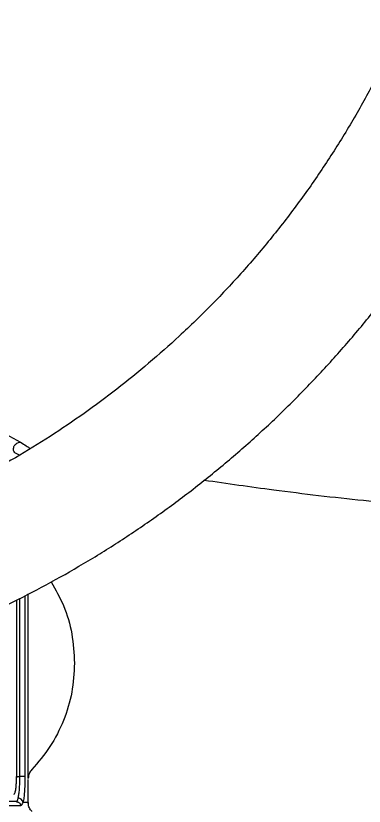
# Model space of a CAD drawing. Header units: millimetres. Extents: x 5659 to 7608, y 3628 to 5007.
# Drawn here: x 6555.9 to 6611.3, y 3825.2 to 3950.8 of the extents above; entities that cross this region are included whole.
import ezdxf

# ---------------------------------------------------------------- set-up
doc = ezdxf.new("R2010")
doc.units = ezdxf.units.MM

msp = doc.modelspace()

# ---------------------------------------------------------------- linework, layer by layer
at = {"color": 7, "linetype": 'Continuous', "lineweight": 25}
for p, q in [((6554.301, 3884.34), (6556.614, 3883.034)), ((6556.435, 3880.966), (6555.729, 3881.357)), ((6557.319, 3858.653), (6557.322, 3829.916)), ((6557.851, 3829.621), (6557.851, 3858.927)), ((6556.029, 3831.09), (6556.03, 3857.991)), ((6556.454, 3858.209), (6556.457, 3829.917)), ((6555.961, 3828.77), (6555.996, 3829.926)), ((6555.996, 3829.929), (6556.457, 3829.917)), ((6556.457, 3829.917), (6556.457, 3829.914)), ((6557.851, 3825.777), (6557.851, 3829.446)), ((6555.926, 3825.926), (6555.39, 3825.94))]:
    msp.add_line(p, q, dxfattribs=at)
for centre, radius, start, end in [((6556.677, 3627.678), 202.239, 89.81736, 90.06236), ((6556.203, 3825.668), 0.82, 9.37715, 90.02851), ((6557.256, 3819.742), 6.064, 84.36423, 92.3073)]:
    msp.add_arc(centre, radius, start, end, dxfattribs=at)
for points, knots in [([(6479.419, 3839.983), (6481.979, 3840.008), (6485.56, 3840.043), (6490.829, 3840.322), (6495.293, 3840.657), (6500.609, 3841.223), (6506.178, 3841.996), (6511.992, 3843.006), (6517.963, 3844.262), (6524.039, 3845.773), (6530.177, 3847.543), (6536.342, 3849.578), (6542.506, 3851.877), (6548.643, 3854.442), (6554.731, 3857.273), (6560.75, 3860.366), (6566.683, 3863.721), (6572.512, 3867.333), (6578.222, 3871.199), (6583.797, 3875.313), (6589.225, 3879.67), (6594.49, 3884.264), (6599.582, 3889.089), (6604.487, 3894.137), (6609.193, 3899.4), (6613.691, 3904.87), (6617.969, 3910.538), (6622.018, 3916.395), (6625.828, 3922.432), (6629.389, 3928.637), (6632.695, 3935.002), (6635.735, 3941.515), (6638.505, 3948.164), (6640.995, 3954.938), (6643.2, 3961.826), (6645.115, 3968.815), (6646.734, 3975.892), (6648.051, 3983.046), (6649.064, 3990.263), (6649.769, 3997.53), (6650.162, 4004.834), (6650.241, 4012.162), (6650.004, 4019.5), (6649.449, 4026.835), (6648.577, 4034.153), (6647.387, 4041.44), (6645.879, 4048.682), (6644.054, 4055.867), (6641.913, 4062.98), (6639.459, 4070.007), (6636.695, 4076.936), (6633.622, 4083.752), (6630.245, 4090.443), (6626.567, 4096.995), (6622.594, 4103.395), (6618.329, 4109.63), (6613.777, 4115.688), (6608.945, 4121.556), (6603.838, 4127.223), (6598.462, 4132.675), (6593.015, 4137.723), (6587.542, 4142.375), (6582.083, 4146.645), (6576.458, 4150.687), (6570.677, 4154.495), (6564.75, 4158.064), (6558.687, 4161.386), (6552.501, 4164.456), (6546.205, 4167.269), (6539.811, 4169.821), (6533.336, 4172.107), (6526.798, 4174.124), (6520.223, 4175.866), (6513.65, 4177.331), (6507.157, 4178.513), (6500.867, 4179.41), (6495.343, 4179.993), (6490.461, 4180.361), (6485.636, 4180.6), (6479.662, 4180.718), (6474.145, 4180.607), (6468.876, 4180.335), (6464.412, 4179.998), (6459.096, 4179.433), (6453.527, 4178.66), (6447.713, 4177.65), (6441.742, 4176.393), (6435.666, 4174.883), (6429.528, 4173.112), (6423.363, 4171.078), (6417.199, 4168.778), (6411.062, 4166.213), (6404.974, 4163.383), (6398.955, 4160.289), (6393.022, 4156.934), (6387.193, 4153.322), (6381.483, 4149.457), (6375.907, 4145.343), (6370.48, 4140.985), (6365.214, 4136.391), (6360.123, 4131.567), (6355.218, 4126.519), (6350.511, 4121.256), (6346.014, 4115.786), (6341.735, 4110.118), (6337.687, 4104.261), (6333.877, 4098.224), (6330.315, 4092.018), (6327.011, 4085.653), (6323.968, 4079.141), (6321.206, 4072.49), (6318.869, 4066.208), (6317.59, 4062.103), (6317.027, 4060.294)], [0, 0, 0, 0, 0.0102074, 0.014274, 0.021037, 0.0280561, 0.0355867, 0.0434511, 0.0515783, 0.0599113, 0.0684099, 0.0770439, 0.085791, 0.0946336, 0.1035582, 0.112554, 0.1216124, 0.1307262, 0.1398897, 0.1490979, 0.1583469, 0.1676331, 0.1769537, 0.1863062, 0.1956884, 0.2050985, 0.2145348, 0.2239961, 0.233481, 0.2429885, 0.2525178, 0.262068, 0.2716385, 0.2812287, 0.2908382, 0.3004664, 0.3101132, 0.3197782, 0.3294613, 0.3391624, 0.3488814, 0.3586183, 0.3683733, 0.3781464, 0.387938, 0.3977483, 0.4075776, 0.4174265, 0.4272956, 0.4371854, 0.4470968, 0.4570307, 0.4669882, 0.4769704, 0.486979, 0.4970156, 0.5070822, 0.5171812, 0.5273154, 0.5374882, 0.5477037, 0.5569145, 0.5661226, 0.5753266, 0.5845258, 0.5937191, 0.6029052, 0.6120821, 0.6212471, 0.6303962, 0.6395236, 0.6486197, 0.6576679, 0.6666375, 0.6754633, 0.6839789, 0.6919633, 0.6976055, 0.7035012, 0.7112199, 0.7214273, 0.7254939, 0.7322569, 0.739276, 0.7468066, 0.754671, 0.7627982, 0.7711312, 0.7796298, 0.7882638, 0.7970109, 0.8058535, 0.8147781, 0.8237739, 0.8328323, 0.8419461, 0.8511096, 0.8603178, 0.8695668, 0.878853, 0.8881736, 0.8975261, 0.9069083, 0.9163184, 0.9257547, 0.935216, 0.9447009, 0.9542084, 0.9637377, 0.9732879, 0.9828584, 0.9924486, 1, 1, 1, 1]), ([(6624.149, 3968.255), (6623.848, 3967.193), (6622.912, 3963.889), (6621.005, 3958.437), (6618.447, 3951.91), (6615.562, 3945.498), (6612.377, 3939.21), (6608.889, 3933.062), (6605.104, 3927.066), (6601.027, 3921.237), (6596.664, 3915.588), (6592.02, 3910.132), (6587.101, 3904.883), (6582.092, 3900.026), (6577.037, 3895.555), (6571.979, 3891.456), (6566.751, 3887.583), (6561.364, 3883.941), (6555.828, 3880.538), (6550.155, 3877.379), (6544.358, 3874.472), (6538.45, 3871.822), (6532.447, 3869.433), (6526.364, 3867.31), (6520.224, 3865.458), (6514.057, 3863.88), (6507.913, 3862.581), (6501.904, 3861.569), (6496.337, 3860.858), (6491.492, 3860.412), (6487.022, 3860.135), (6483.117, 3859.997), (6480.518, 3859.987), (6479.47, 3859.983)], [0, 0, 0, 0, 0.0170783, 0.0531439, 0.089298, 0.1255445, 0.1618882, 0.1983346, 0.2348901, 0.2715626, 0.3083611, 0.3452967, 0.3823824, 0.4196345, 0.4532144, 0.4867833, 0.5203362, 0.5538698, 0.5873798, 0.6208602, 0.654303, 0.6876965, 0.7210233, 0.7542563, 0.7873511, 0.8202281, 0.8527303, 0.8844984, 0.9144909, 0.939551, 0.9597807, 0.9837802, 1, 1, 1, 1]), ([(6555.729, 3881.357), (6555.671, 3881.437), (6555.553, 3881.598), (6555.489, 3881.904), (6555.514, 3882.206), (6555.618, 3882.482), (6555.787, 3882.723), (6556.023, 3882.916), (6556.312, 3883.039), (6556.513, 3883.036), (6556.614, 3883.034)], [0, 0, 0, 0, 0.1309063, 0.2619929, 0.3866448, 0.5, 0.6133552, 0.7380071, 0.8690937, 1, 1, 1, 1]), ([(6556.614, 3883.034), (6556.934, 3882.84), (6557.612, 3882.432), (6557.969, 3882.165), (6558.158, 3882.025)], [0, 0, 0, 0, 0.4730459, 1, 1, 1, 1]), ([(6585.858, 3877.028), (6589.54, 3876.503), (6597.976, 3875.298), (6608.734, 3874.026), (6615.816, 3873.376), (6618.116, 3873.165)], [0, 0, 0, 0, 0.34342, 0.7867455, 1, 1, 1, 1]), ([(6561.499, 3860.842), (6562.195, 3859.609), (6563.658, 3857.019), (6564.943, 3852.619), (6565.122, 3849.505), (6565.212, 3847.949)], [0, 0, 0, 0, 0.3122146, 0.6561073, 1, 1, 1, 1]), ([(6555.576, 3827.09), (6555.627, 3827.127), (6555.729, 3827.2), (6555.855, 3827.77), (6555.952, 3828.637), (6556.016, 3829.785), (6556.025, 3830.65), (6556.029, 3831.09)], [0, 0, 0, 0, 0.1846704, 0.3699995, 0.5658569, 0.7794508, 1, 1, 1, 1]), ([(6558.408, 3831.008), (6558.272, 3830.835), (6558.045, 3830.547), (6557.879, 3830.057), (6557.861, 3829.766), (6557.851, 3829.621)], [0, 0, 0, 0, 0.4297583, 0.7147964, 1, 1, 1, 1]), ([(6556.457, 3829.914), (6556.455, 3829.548), (6556.452, 3828.859), (6556.404, 3827.892), (6556.327, 3827.07), (6556.243, 3826.677), (6556.202, 3826.488)], [0, 0, 0, 0, 0.2660658, 0.5004545, 0.7602758, 1, 1, 1, 1]), ([(6557.322, 3829.916), (6557.317, 3829.46), (6557.309, 3828.606), (6557.247, 3827.473), (6557.155, 3826.502), (6557.061, 3826.044), (6557.012, 3825.802)], [0, 0, 0, 0, 0.2747244, 0.5156261, 0.7443937, 1, 1, 1, 1]), ([(6555.926, 3825.926), (6555.202, 3825.93), (6553.752, 3825.939), (6549.961, 3825.952), (6545.063, 3825.964), (6539.023, 3825.975), (6531.975, 3825.985), (6524.032, 3825.993), (6515.332, 3826), (6506.025, 3826.005), (6496.268, 3826.008), (6486.234, 3826.01), (6476.074, 3826.009), (6469.385, 3826.008), (6466.041, 3826.007)], [0, 0, 0, 0, 0.0833334, 0.1666669, 0.2500003, 0.3333336, 0.416667, 0.5000004, 0.5833337, 0.666667, 0.7500003, 0.8333335, 0.9166668, 1, 1, 1, 1]), ([(6556.202, 3826.488), (6556.181, 3826.401), (6556.144, 3826.252), (6556.11, 3826.135), (6556.092, 3826.085), (6556.087, 3826.072), (6556.085, 3826.068), (6556.047, 3825.973), (6555.987, 3825.949), (6555.926, 3825.926)], [0, 0, 0, 0, 0.252941, 0.4352638, 0.4837489, 0.4973143, 0.5014275, 0.5037612, 1, 1, 1, 1]), ([(6465.911, 3825.418), (6468.935, 3825.419), (6474.972, 3825.421), (6484.125, 3825.421), (6493.167, 3825.42), (6501.994, 3825.416), (6510.487, 3825.412), (6517.331, 3825.407), (6522.788, 3825.402), (6527.141, 3825.397), (6531.599, 3825.391), (6536.077, 3825.385), (6540.211, 3825.378), (6543.952, 3825.37), (6547.27, 3825.362), (6550.305, 3825.353), (6552.957, 3825.343), (6555.192, 3825.332), (6556.17, 3825.325), (6556.669, 3825.321)], [0, 0, 0, 0, 0.0746907, 0.14906235, 0.22311481, 0.29684794, 0.37026161, 0.4433557, 0.48324282, 0.52663636, 0.57353589, 0.62394096, 0.67785107, 0.72545812, 0.77549931, 0.82797438, 0.88288304, 0.94022502, 1, 1, 1, 1]), ([(6555.926, 3825.926), (6556.009, 3825.922), (6556.102, 3825.918), (6556.181, 3825.873), (6556.189, 3825.868)], [0, 0, 0, 0, 0.8911651, 1, 1, 1, 1]), ([(6556.189, 3825.868), (6556.259, 3825.835), (6556.409, 3825.764), (6556.582, 3825.569), (6556.641, 3825.402), (6556.669, 3825.321)], [0, 0, 0, 0, 0.3065264, 0.659337, 1, 1, 1, 1]), ([(6556.669, 3825.321), (6556.744, 3825.346), (6556.872, 3825.389), (6556.97, 3825.679), (6557.012, 3825.802)], [0, 0, 0, 0, 0.5788091, 1, 1, 1, 1]), ([(6558.42, 3824.386), (6558.413, 3824.391), (6558.24, 3824.527), (6558.016, 3824.951), (6557.823, 3825.438), (6557.867, 3825.721), (6557.874, 3825.766)], [0, 0, 0, 0, 0.0173125, 0.4412846, 0.9096609, 1, 1, 1, 1])]:
    msp.add_open_spline(points, degree=3, knots=knots, dxfattribs=at)
msp.add_open_spline([(6565.212, 3847.949), (6565.126, 3846.389), (6564.955, 3843.27), (6563.568, 3838.772), (6561.459, 3834.564), (6559.425, 3832.193), (6558.408, 3831.008)], degree=3, dxfattribs=at)

doc.saveas('drawing.dxf')
